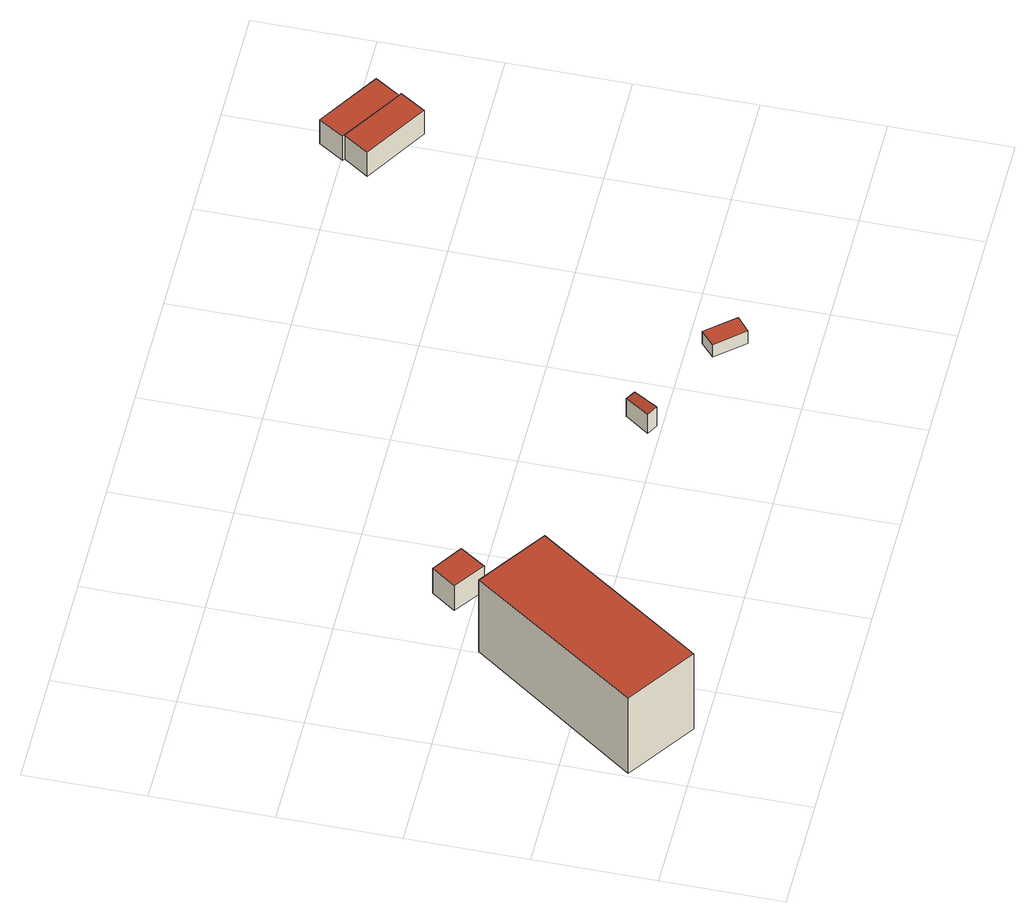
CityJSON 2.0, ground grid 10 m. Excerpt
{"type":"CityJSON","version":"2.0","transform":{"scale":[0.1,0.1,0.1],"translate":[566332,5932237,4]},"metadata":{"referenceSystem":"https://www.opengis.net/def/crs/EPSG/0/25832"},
"CityObjects":{
"building1":{"type":"Building","attributes":{"Grundfläche 2D":"116.233016","Grundhöhe NN":"4.577"},"geometry":[{"type":"Solid","lod":"3","boundaries":[[[[0,1,2,3]],[[4,5,3,2]],[[5,6,0,3]],[[6,7,1,0]],[[7,4,2,1]],[[7,6,5,4]]]],"semantics":{"surfaces":[{"type":"RoofSurface"},{"type":"WallSurface"},{"type":"GroundSurface"}],"values":[[0,1,1,1,1,2]]}}]},
"building2":{"type":"Building","attributes":{"Grundfläche 2D":"7.473828","Grundhöhe NN":"4.508"},"geometry":[{"type":"Solid","lod":"3","boundaries":[[[[8,9,10,11]],[[12,13,11,10]],[[13,14,8,11]],[[14,15,9,8]],[[15,12,10,9]],[[15,14,13,12]]]],"semantics":{"surfaces":[{"type":"RoofSurface"},{"type":"WallSurface"},{"type":"GroundSurface"}],"values":[[0,1,1,1,1,2]]}}]},
"building3":{"type":"Building","attributes":{"Grundfläche 2D":"2.371613","Grundhöhe NN":"5.292"},"geometry":[{"type":"Solid","lod":"3","boundaries":[[[[16,17,18,19]],[[20,21,19,18]],[[21,22,16,19]],[[22,23,17,16]],[[23,20,18,17]],[[23,22,21,20]]]],"semantics":{"surfaces":[{"type":"RoofSurface"},{"type":"WallSurface"},{"type":"GroundSurface"}],"values":[[0,1,1,1,1,2]]}}]},
"building4":{"type":"Building","attributes":{"Grundfläche 2D":"4.880888","Grundhöhe NN":"6.172"},"geometry":[{"type":"Solid","lod":"3","boundaries":[[[[24,25,26,27]],[[28,29,27,26]],[[29,30,24,27]],[[30,31,25,24]],[[31,28,26,25]],[[31,30,29,28]]]],"semantics":{"surfaces":[{"type":"RoofSurface"},{"type":"WallSurface"},{"type":"GroundSurface"}],"values":[[0,1,1,1,1,2]]}}]},
"building5":{"type":"Building","attributes":{"Grundfläche 2D":"14.962755","Grundhöhe NN":"4.631"},"geometry":[{"type":"Solid","lod":"3","boundaries":[[[[32,33,34,35,36]],[[37,38,34,33]],[[38,39,35,34]],[[39,40,36,35]],[[36,40,41,37,33,32]],[[39,38,37,41,40]]]],"semantics":{"surfaces":[{"type":"RoofSurface"},{"type":"WallSurface"},{"type":"GroundSurface"}],"values":[[0,1,1,1,1,2]]}}]},
"building6":{"type":"Building","attributes":{"Grundfläche 2D":"14.982036","Grundhöhe NN":"4.553"},"geometry":[{"type":"Solid","lod":"3","boundaries":[[[[42,32,43,44]],[[32,42,45,41]],[[43,32,41,46]],[[44,43,46,47]],[[42,44,47,45]],[[41,45,47,46]]]],"semantics":{"surfaces":[{"type":"RoofSurface"},{"type":"WallSurface"},{"type":"GroundSurface"}],"values":[[0,1,1,1,1,2]]}}]}
},
"vertices":[
[101,186,87],[3,47,91],[59,8,91],[157,147,87],[59,8,6],[157,147,6],[101,186,6],[3,47,6],
[153,234,33],[139,214,33],[164,196,33],[178,217,33],[164,196,5],[178,217,5],[153,234,5],[139,214,5],
[365,123,33],[357,128,33],[343,108,35],[352,103,35],[343,108,13],[352,103,13],[365,123,13],[357,128,13],
[455,62,36],[435,86,36],[423,75,36],[443,52,36],[423,75,22],[443,52,22],[455,62,22],[435,86,22],
[625,366,33],[576,398,33],[562,377,33],[614,344,33],[627,365,33],[576,398,6],[562,377,6],[614,344,6],[627,365,6],[625,366,6],
[574,399,33],[638,387,33],[587,420,33],[574,399,6],[638,387,6],[587,420,6]
]}
